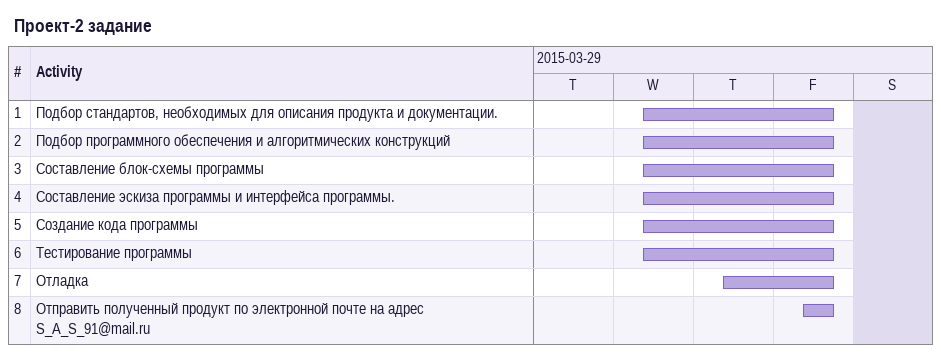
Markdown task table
Проект-2 задание

| ID | Task | Start | Finish |
|---|---|---|---|
| 1 | Подбор стандартов, необходимых для описания продукта и документации. | 2015-04-01 | 2015-04-03 |
| 2 | Подбор программного обеспечения и алгоритмических конструкций | 2015-04-01 | 2015-04-03 |
| 3 | Составление блок-схемы программы | 2015-04-01 | 2015-04-03 |
| 4 | Составление эскиза программы и интерфейса программы. | 2015-04-01 | 2015-04-03 |
| 5 | Создание кода программы | 2015-04-01 | 2015-04-03 |
| 6 | Тестирование программы | 2015-04-01 | 2015-04-03 |
| 7 | Отладка | 2015-04-02 | 2015-04-03 |
| 8 | Отправить полученный продукт по электронной почте на адрес S_A_S_91@mail.ru | 2015-04-03 | 2015-04-03 |
